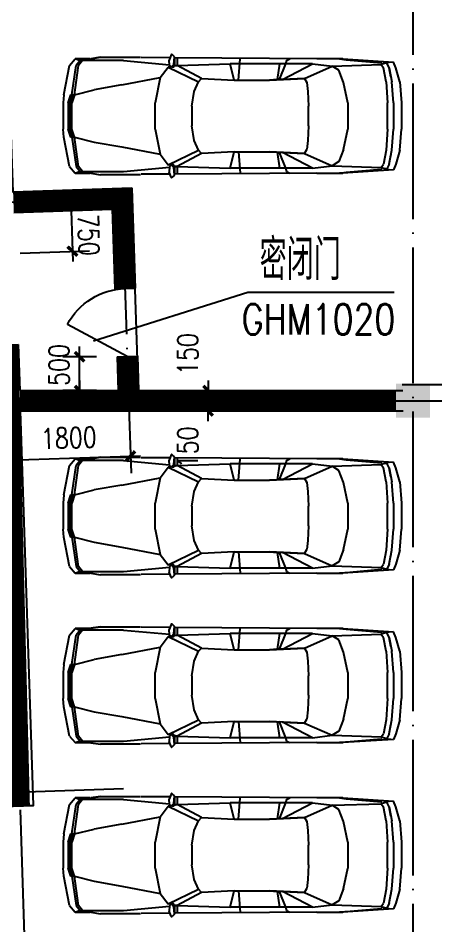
# Model space of a CAD drawing. Extents: x 634182 to 802382, y -1101880 to -864080.
# Drawn here: x 671039 to 677199, y -983810 to -970423 of the extents above; entities that cross this region are included whole.
import ezdxf
from ezdxf.enums import TextEntityAlignment as Align

# ---------------------------------------------------------------- set-up
doc = ezdxf.new("R2010")
doc.units = 0
doc.header["$LTSCALE"] = 1000
doc.header["$MEASUREMENT"] = 0
doc.linetypes.add('DASH', pattern=[0.35, 0.25, -0.1])
doc.linetypes.add('DOTE', pattern=[2.42, 2, -0.2, 0.02, -0.2])
doc.layers.get('0').update_dxf_attribs({"linetype": 'CONTINUOUS'})
doc.layers.get('DEFPOINTS').update_dxf_attribs({"linetype": 'CONTINUOUS'})
for name, color, linetype in [('21', 21, 'CONTINUOUS'), ('AXIS', 3, 'CONTINUOUS'), ('COLUMN', 7, 'CONTINUOUS'), ('DOTE', 1, 'DOTE'), ('LU', 4, 'CONTINUOUS'), ('PUB_DIM', 3, 'CONTINUOUS'), ('PUB_TEXT', 7, 'CONTINUOUS'), ('WALL', 191, 'CONTINUOUS'), ('WINDOW', 2, 'CONTINUOUS'), ('WINDOW_TEXT', 6, 'CONTINUOUS'), ('防火分區线', 2, 'CONTINUOUS')]:
    doc.layers.add(name, color=color, linetype=linetype)
doc.styles.add('DIM_FONT', font='simplex.shx', dxfattribs={"width": 0.8})
doc.styles.add('SIMPLEX', font='SIMPLEX.SHX')
doc.styles.add('Z', font='romans', dxfattribs={"width": 0.8, "bigfont": 'z'})
doc.dimstyles.new('AXIS', dxfattribs={"dimtxt": 300, "dimasz": 1, "dimexe": 250, "dimexo": 300, "dimgap": 150, "dimtad": 1, "dimdec": 0, "dimzin": 0, "dimdsep": 46, "dimtxsty": 'DIM_FONT', "dimblk": '_DIMX', "dimblk1": '_DIMX', "dimblk2": '_DIMX', "dimcen": 2.5, "dimse1": 1, "dimse2": 1, "dimclrt": 7, "dimadec": 0, "dimazin": 0, "dimtfac": 1, "dimtdec": 0, "dimtix": 1, "dimtmove": 2, "dimatfit": 3, "dimldrblk": '_DIMX', "dimfxl": 0, "dimtolj": 1, "dimtzin": 0, "dimarcsym": 0})
doc.dimstyles.new('DIMN', dxfattribs={"dimtxt": 300, "dimasz": 1, "dimexe": 250, "dimexo": 300, "dimgap": 150, "dimtad": 1, "dimdec": 0, "dimzin": 0, "dimdsep": 46, "dimtxsty": 'DIM_FONT', "dimblk": '_DIMX', "dimblk1": '_DIMX', "dimblk2": '_DIMX', "dimcen": 2.5, "dimclrt": 7, "dimadec": 0, "dimazin": 0, "dimtfac": 1, "dimtdec": 0, "dimtix": 1, "dimtmove": 2, "dimatfit": 3, "dimldrblk": '_DIMX', "dimfxl": 0, "dimtolj": 1, "dimtzin": 0, "dimarcsym": 0})

# ---------------------------------------------------------------- blocks, each defined once
blk = doc.blocks.new('_FZH')
blk.add_solid([(-0.5, -0.5), (0.5, -0.5), (-0.5, 0.5), (0.5, 0.5)])
blk = doc.blocks.new('M_F27')
for p, q in [((-2389, 824), (-1610, 874)), ((-2389, 824), (-1560, 874)), ((-1560, 874), (-2212, 815)), ((-1660, 862), (-2208, 815)), ((-1560, 874), (-1660, 862)), ((-1617, 869), (-1620, 866)), ((-1208, 874), (-1610, 874)), ((-1208, 874), (980, 889)), ((-743, 849), (-793, 874)), ((-730, 799), (-743, 849)), ((-2, 547), (-27, 877)), ((941, 773), (941, 874)), ((980, 902), (995, 790)), ((980, 790), (980, 898)), ((984, 905), (1020, 939)), ((1036, 935), (1062, 857)), ((1051, 889), (1497, 893)), ((1057, 776), (1062, 857)), ((1770, 849), (1058, 784)), ((1506, 899), (2121, 899)), ((2461, 849), (1770, 849)), ((2272, 876), (2121, 899)), ((2272, 876), (2272, 874)), ((2437, 851), (2272, 876)), ((2511, 874), (2287, 874)), ((2398, 849), (2461, 773)), ((2437, 850), (2433, 851)), ((2498, 773), (2436, 849)), ((2511, 874), (2450, 850)), ((2599, 773), (2511, 874)), ((-2489, 522), (-2426, 736)), ((-2426, 736), (-2389, 824)), ((-2264, 812), (-2389, 824)), ((-2326, 736), (-2364, 522)), ((-2326, 736), (-2351, 596)), ((-2326, 736), (-2288, 811)), ((-2200, 786), (-2288, 811)), ((-2276, 522), (-2238, 736)), ((-2200, 786), (-2238, 736)), ((-2208, 815), (-2211, 814)), ((-1446, 761), (-2200, 786)), ((-1547, 698), (-1446, 761)), ((-1145, 799), (-1446, 761)), ((-1019, 572), (-1446, 761)), ((-1145, 799), (-682, 557)), ((-1145, 799), (124, 799)), ((-630, 555), (-730, 799)), ((-642, 799), (-605, 554)), ((124, 799), (61, 547)), ((941, 773), (124, 799)), ((564, 572), (941, 773)), ((1079, 748), (614, 522)), ((983, 777), (941, 773)), ((941, 773), (987, 765)), ((995, 790), (980, 790)), ((980, 790), (992, 746)), ((992, 746), (1021, 747)), ((995, 790), (1022, 746)), ((1022, 748), (995, 790)), ((1021, 747), (1022, 748)), ((1053, 768), (1022, 746)), ((1036, 756), (1079, 748)), ((1204, 585), (1079, 748)), ((2461, 773), (2523, 321)), ((2561, 321), (2498, 773)), ((2599, 773), (2687, 321)), ((-2351, 594), (-2351, 596)), ((-1622, 510), (-1547, 698)), ((-1019, 572), (-1057, 510)), ((-680, 556), (-1019, 572)), ((-1019, 572), (-479, 547)), ((61, 547), (564, 572)), ((564, 572), (614, 522)), ((1795, 472), (1204, 585)), ((1280, 196), (1204, 585)), ((-2489, 522), (-2514, 196)), ((-2364, 522), (-2389, 196)), ((-2301, 196), (-2276, 522)), ((-1622, 510), (-1685, 196)), ((-1070, 371), (-1057, 510)), ((-680, 556), (-630, 555)), ((-605, 554), (-630, 555)), ((-479, 547), (-605, 554)), ((61, 547), (-479, 547)), ((614, 522), (677, 371)), ((2222, 397), (1795, 472)), ((-1082, 145), (-1070, 371)), ((677, 371), (714, 145)), ((2523, 321), (2222, 397)), ((2523, 321), (2586, 321)), ((2523, 321), (2561, 196)), ((2580, 196), (2542, 321)), ((2611, 196), (2574, 321)), ((2580, 321), (2618, 196)), ((2687, 321), (2699, 196)), ((-2514, -206), (-2514, 196)), ((-2389, -206), (-2389, 196)), ((-2301, 196), (-2301, -206)), ((-1685, -206), (-1685, 196)), ((-1082, 145), (-1082, -156)), ((714, -156), (714, 145)), ((1280, 196), (1280, -206)), ((2561, 196), (2561, -206)), ((2580, 196), (2580, -206)), ((2611, 196), (2611, -206)), ((2618, -206), (2618, 196)), ((2699, -206), (2699, 196)), ((2618, -6), (2561, -6)), ((-2489, -533), (-2514, -206)), ((-2389, -206), (-2364, -533)), ((-2276, -533), (-2301, -206)), ((-1685, -206), (-1622, -520)), ((-1070, -382), (-1082, -156)), ((714, -156), (677, -382)), ((1204, -596), (1280, -206)), ((2523, -332), (2561, -206)), ((2580, -206), (2542, -332)), ((2574, -332), (2611, -206)), ((2618, -206), (2580, -332)), ((2687, -332), (2699, -206)), ((-1057, -520), (-1070, -382)), ((677, -382), (614, -533)), ((1795, -483), (2222, -407)), ((2523, -332), (2222, -407)), ((2523, -332), (2461, -784)), ((2561, -332), (2498, -784)), ((2586, -332), (2523, -332)), ((2687, -332), (2599, -784)), ((-2489, -533), (-2426, -747)), ((-2326, -747), (-2364, -533)), ((-2276, -533), (-2238, -747)), ((-1622, -520), (-1547, -709)), ((-1019, -583), (-1057, -520)), ((-479, -558), (-1019, -583)), ((-605, -565), (-479, -558)), ((61, -558), (-479, -558)), ((-2, -558), (-27, -884)), ((61, -558), (124, -809)), ((564, -583), (61, -558)), ((614, -533), (564, -583)), ((1079, -759), (614, -533)), ((1795, -483), (1204, -596)), ((-2351, -607), (-2351, -605)), ((-2351, -607), (-2326, -747)), ((-1019, -583), (-1446, -772)), ((-682, -568), (-1145, -809)), ((-1019, -583), (-680, -567)), ((-730, -809), (-630, -566)), ((-680, -567), (-682, -568)), ((-680, -567), (-630, -566)), ((-605, -565), (-642, -809)), ((-630, -566), (-605, -565)), ((564, -583), (941, -784)), ((1204, -596), (1079, -759)), ((-2426, -747), (-2389, -835)), ((-2389, -835), (-2264, -823)), ((-1560, -885), (-2389, -835)), ((-1610, -885), (-2389, -835)), ((-2326, -747), (-2288, -822)), ((-2288, -822), (-2200, -797)), ((-2200, -797), (-2238, -747)), ((-2212, -826), (-1560, -885)), ((-2208, -826), (-2211, -825)), ((-1660, -872), (-2208, -826)), ((-1446, -772), (-2200, -797)), ((-1547, -709), (-1446, -772)), ((-1145, -809), (-1446, -772)), ((-1145, -809), (124, -809)), ((-743, -860), (-730, -809)), ((941, -784), (124, -809)), ((987, -776), (941, -784)), ((983, -788), (941, -784)), ((941, -885), (941, -784)), ((992, -757), (980, -800)), ((995, -800), (980, -800)), ((995, -800), (980, -913)), ((980, -909), (980, -800)), ((992, -757), (1021, -758)), ((995, -800), (1022, -757)), ((1022, -758), (995, -800)), ((1021, -758), (1022, -758)), ((1022, -757), (1053, -779)), ((1036, -767), (1079, -759)), ((1057, -787), (1062, -867)), ((1770, -860), (1058, -795)), ((2398, -860), (2461, -784)), ((2436, -860), (2498, -784)), ((2599, -784), (2511, -885)), ((-1560, -885), (-1660, -872)), ((-1621, -877), (-1617, -880)), ((-1610, -885), (-1208, -885)), ((-1208, -885), (980, -900)), ((-743, -860), (-793, -885)), ((984, -916), (1020, -950)), ((1036, -946), (1062, -867)), ((1051, -901), (1497, -904)), ((2121, -910), (1506, -910)), ((1770, -860), (2461, -860)), ((2121, -910), (2272, -887)), ((2270, -887), (2121, -910)), ((2437, -861), (2272, -887)), ((2272, -885), (2272, -887)), ((2285, -885), (2511, -885)), ((2437, -861), (2436, -860)), ((2450, -861), (2511, -885))]:
    blk.add_line(p, q)
for centre, start, end in [((990, 898), 132.965, 179.7454), ((1027, 932), 18.1573, 132.965), ((1047, 776), 305.1542, 356.8636), ((1047, -787), 3.1798, 54.8458), ((990, -909), 180.2546, 227.035), ((1027, -942), 227.035, 341.8427)]:
    blk.add_arc(centre, 10, start, end)
at = {"width": 0.8, "flags": 9}
for tag in ['XSIZE', 'YSIZE']:
    blk.add_attdef(tag, (0, 0), '', height=0.5, dxfattribs=at)
blk = doc.blocks.new('_DIMX')
blk.add_line((-150, 0), (150, 0))
at = {"const_width": 50}
blk.add_lwpolyline([(-70, -70), (70, 70)], dxfattribs=at)
blk = doc.blocks.new('*D1097')
at = {"color": 0, "linetype": 'ByBlock'}
for p, q in [((671044, -973137), (672065, -973103)), ((671816, -973112), (671840, -973860)), ((671069, -973887), (672090, -973853))]:
    blk.add_line(p, q, dxfattribs=at)
at = {"layer": 'DEFPOINTS', "color": 0, "linetype": 'ByBlock'}
for p in [(670745, -973147), (671840, -973861), (670769, -973897)]:
    blk.add_point(p, dxfattribs=at)
at = {"color": 0, "linetype": 'ByBlock'}
for p, rotation in [((671815, -973111), 91.90000000000002), ((671840, -973861), 271.9)]:
    blk.add_blockref('_DIMX', p, dxfattribs=dict(at, rotation=rotation))
at = {"color": 7, "linetype": 'ByBlock', "insert": (672079, -973619), "char_height": 300, "attachment_point": 5, "rotation": 271.9, "style": 'DIM_FONT'}
blk.add_mtext('\\A1;750', dxfattribs=at)
blk = doc.blocks.new('*D1789')
at = {"color": 0, "linetype": 'ByBlock'}
for p, q in [((673841, -975915), (673841, -975914)), ((673841, -975916), (673841, -976066)), ((673841, -975916), (673841, -976066)), ((673841, -976067), (673841, -976068))]:
    blk.add_line(p, q, dxfattribs=at)
at = {"layer": 'DEFPOINTS', "color": 0, "linetype": 'ByBlock'}
for p in [(672841, -975916), (672841, -976066), (673841, -976066)]:
    blk.add_point(p, dxfattribs=at)
at = {"color": 0, "linetype": 'ByBlock'}
for p, rotation in [((673841, -975916), 270), ((673841, -976066), 90)]:
    blk.add_blockref('_DIMX', p, dxfattribs=dict(at, rotation=rotation))
at = {"color": 7, "linetype": 'ByBlock', "insert": (673541, -975378), "char_height": 300, "attachment_point": 5, "rotation": 90, "style": 'DIM_FONT'}
blk.add_mtext('\\A1;150', dxfattribs=at)
blk = doc.blocks.new('*D1790')
at = {"color": 0, "linetype": 'ByBlock'}
for p, q in [((673841, -976065), (673841, -976064)), ((673841, -976066), (673841, -976216)), ((673841, -976066), (673841, -976216)), ((673841, -976217), (673841, -976218))]:
    blk.add_line(p, q, dxfattribs=at)
at = {"layer": 'DEFPOINTS', "color": 0, "linetype": 'ByBlock'}
for p in [(672841, -976066), (672841, -976216), (673841, -976216)]:
    blk.add_point(p, dxfattribs=at)
at = {"color": 0, "linetype": 'ByBlock'}
for p, rotation in [((673841, -976066), 270), ((673841, -976216), 90)]:
    blk.add_blockref('_DIMX', p, dxfattribs=dict(at, rotation=rotation))
at = {"color": 7, "linetype": 'ByBlock', "insert": (673541, -976754), "char_height": 300, "attachment_point": 5, "rotation": 90, "style": 'DIM_FONT'}
blk.add_mtext('\\A1;150', dxfattribs=at)
blk = doc.blocks.new('_DBLK')
blk.add_line((-0.5, 0), (0, -0.866))
blk.add_arc((-0.5, 0), 1, 300, 0)
at = {"layer": 'WINDOW_TEXT', "style": 'SIMPLEX', "flags": 9}
blk.add_attdef('A', text='', height=1, dxfattribs=at).set_placement((0, 1.5), align=Align.MIDDLE)

msp = doc.modelspace()

# ---------------------------------------------------------------- linework, layer by layer
msp.add_lwpolyline([(672151.596, -975180.651), (674426.365, -974464.314), (676583.099, -974464.314)])
at = {"layer": '21'}
for points in [[(670969.363, -973139.448, 300, 300, 0), (672569.458, -973086.368, 300, 300, 0), (672613.486, -974411.94, 300, 300, 0)], [(670889.101, -975244.443, 300, 300, 0), (671058.513, -981891.251, 300, 300, 0), (663458.187, -982141.235, 300, 300, 0)], [(672646.681, -975411.389, 300, 300, 0), (672663.61, -975921.072, 300, 300, 0)], [(671061.469, -976066.093, 300, 300, 0), (676612.048, -976066.093, 300, 300, 0)]]:
    msp.add_lwpolyline(points, format="xyseb", dxfattribs=at)
msp.add_solid([(670881.559, -981046.63), (671131.422, -981038.341), (670904.769, -981746.269), (671154.631, -981737.977)], dxfattribs=at)
at = {"layer": 'DOTE'}
for p, q in [((676862.048, -1007266.093), (676862.048, -902577.649)), ((670505.46, -965167.798), (672354.695, -1020844.455)), ((672569.458, -973086.368), (659283.584, -973527.105)), ((672569.458, -973086.368), (672668.426, -976066.093)), ((670747.258, -976066.093), (776320.809, -976066.093)), ((672592.945, -981790.262), (647976.051, -982607.011))]:
    msp.add_line(p, q, dxfattribs=at)
at = {"layer": 'WALL'}
for p, q in [((670964.39, -972989.531), (672714.396, -972931.477)), ((672714.396, -972931.477), (672763.403, -974406.961)), ((670974.331, -973289.366), (672424.52, -973241.258)), ((672424.52, -973241.258), (672463.568, -974416.92)), ((672463.568, -974416.92), (672763.403, -974406.961)), ((670739.15, -975248.265), (671038.985, -975238.318)), ((671038.985, -975238.318), (671061.469, -975916.093)), ((672496.764, -975416.368), (672796.599, -975406.41)), ((672496.764, -975416.368), (672513.362, -975916.093)), ((672796.599, -975406.41), (672813.527, -975916.093)), ((671061.469, -975916.093), (672513.362, -975916.093)), ((672813.527, -975916.093), (676712.048, -975916.093)), ((671071.424, -976216.093), (676718, -976216.093)), ((671264.388, -982034.491), (671071.424, -976216.093)), ((671131.422, -981038.341), (670881.559, -981046.63)), ((671131.422, -981038.341), (671161.262, -981937.846)), ((671264.388, -982034.491), (663768.471, -982283.199)), ((671161.262, -981937.846), (669961.921, -981977.632))]:
    msp.add_line(p, q, dxfattribs=at)
at = {"layer": 'WALL', "linetype": 'DASH', "ltscale": 4}
for points in [[(676700.63, -975824.933), (684829.217, -975824.933)], [(676862.048, -976066.093), (684662.048, -976066.093)]]:
    msp.add_lwpolyline(points, dxfattribs=at)
at = {"layer": 'WALL'}
msp.add_lwpolyline([(665468.232, -988280.059), (665468.232, -988280.059), (663969.057, -988329.792), (663768.471, -982283.199), (671264.388, -982034.491), (671071.424, -976216.093), (671071.424, -976216.093)], dxfattribs=at)
at = {"layer": '防火分區线'}
msp.add_lwpolyline([(684322.048, -1007266.093), (676911.832, -1007265.812), (676312.451, -1010461.344), (666215.311, -1010796.835), (666071.801, -1006470.05), (667820.695, -1006412.034), (667721.229, -1003413.683), (665972.352, -1003471.689), (665771.8, -997425.09), (664272.429, -997474.829), (664071.838, -991428.087), (667320.144, -991320.33), (667217.363, -988222.034), (663969.057, -988329.792), (663768.437, -982283.2), (671264.392, -982034.6), (671071.424, -976216.093), (672673.413, -976216.093), (672813.527, -975916.093), (672714.396, -972931.477), (670964.39, -972989.531), (669930.672, -943360.583)], dxfattribs=at)

# ---------------------------------------------------------------- block references
at = {"layer": 'COLUMN', "xscale": 500, "yscale": 500, "zscale": 500}
msp.add_blockref('_FZH', (676862.048, -976066.093), dxfattribs=at)
at = {"layer": 'LU', "xscale": 0.95745, "yscale": 0.95745, "zscale": 0.95745, "rotation": 180}
for p in [(674285.027, -971871.307), (674285.027, -977771.307), (674285.027, -980271.307), (674285.027, -982771.307)]:
    msp.add_blockref('M_F27', p, dxfattribs=at)
at = {"layer": 'WINDOW', "xscale": -1000, "yscale": 1000, "zscale": 1000, "rotation": 271.902313877}
msp.add_blockref('_DBLK', (672630.083, -974911.665), dxfattribs=at)

# ---------------------------------------------------------------- texts
at = {"style": 'DIM_FONT', "width": 0.8}
msp.add_text('GHM1020', height=450, dxfattribs=at).set_placement((674333.349, -975089.031))
at = {"layer": 'PUB_TEXT', "style": 'Z', "width": 0.7}
msp.add_text('密闭门', height=600, dxfattribs=at).set_placement((674600.502, -974285.866))

# ---------------------------------------------------------------- dimensions: what is measured, and where the dimension line sits
at = {"layer": 'AXIS'}
dim = msp.add_linear_dim(base=(671840.376, -973861.309), p1=(670744.501, -973146.932), p2=(670769.378, -973896.838), angle=271.9, dimstyle='DIMN', dxfattribs=at)
dim.commit()
dim.dimension.update_dxf_attribs({"geometry": '*D1097', "text_midpoint": (672079.2, -973618.978), "dimtype": 128})
at = {"layer": 'PUB_DIM'}
for base, p1, p2, picture, middle in [((673840.542, -976066.09), (672840.542, -975916.09), (672840.542, -976066.09), '*D1789', (673540.542, -975378.376)), ((673840.542, -976216.09), (672840.542, -976066.09), (672840.542, -976216.09), '*D1790', (673540.542, -976753.805))]:
    dim = msp.add_linear_dim(base=base, p1=p1, p2=p2, angle=270, dimstyle='AXIS', dxfattribs=at)
    dim.commit()
    dim.dimension.update_dxf_attribs({"geometry": picture, "text_midpoint": middle, "dimtype": 129})
msp.add_linear_dim(base=(671945.587, -975416.366), p1=(672496.764, -975916.096), p2=(672496.764, -975416.366), angle=90, location=(671641.482, -975539.174), dimstyle='DIMN', dxfattribs=at).render()
for p1, p2, distance in [((670853.38, -975642.823), (672652.388, -975583.072), -1300.526), ((665868.428, -979230.036), (670965.606, -979060.945), -1463.084)]:
    msp.add_aligned_dim(p1=p1, p2=p2, distance=distance, dimstyle='DIMN', dxfattribs=at).render()

doc.saveas('drawing.dxf')
